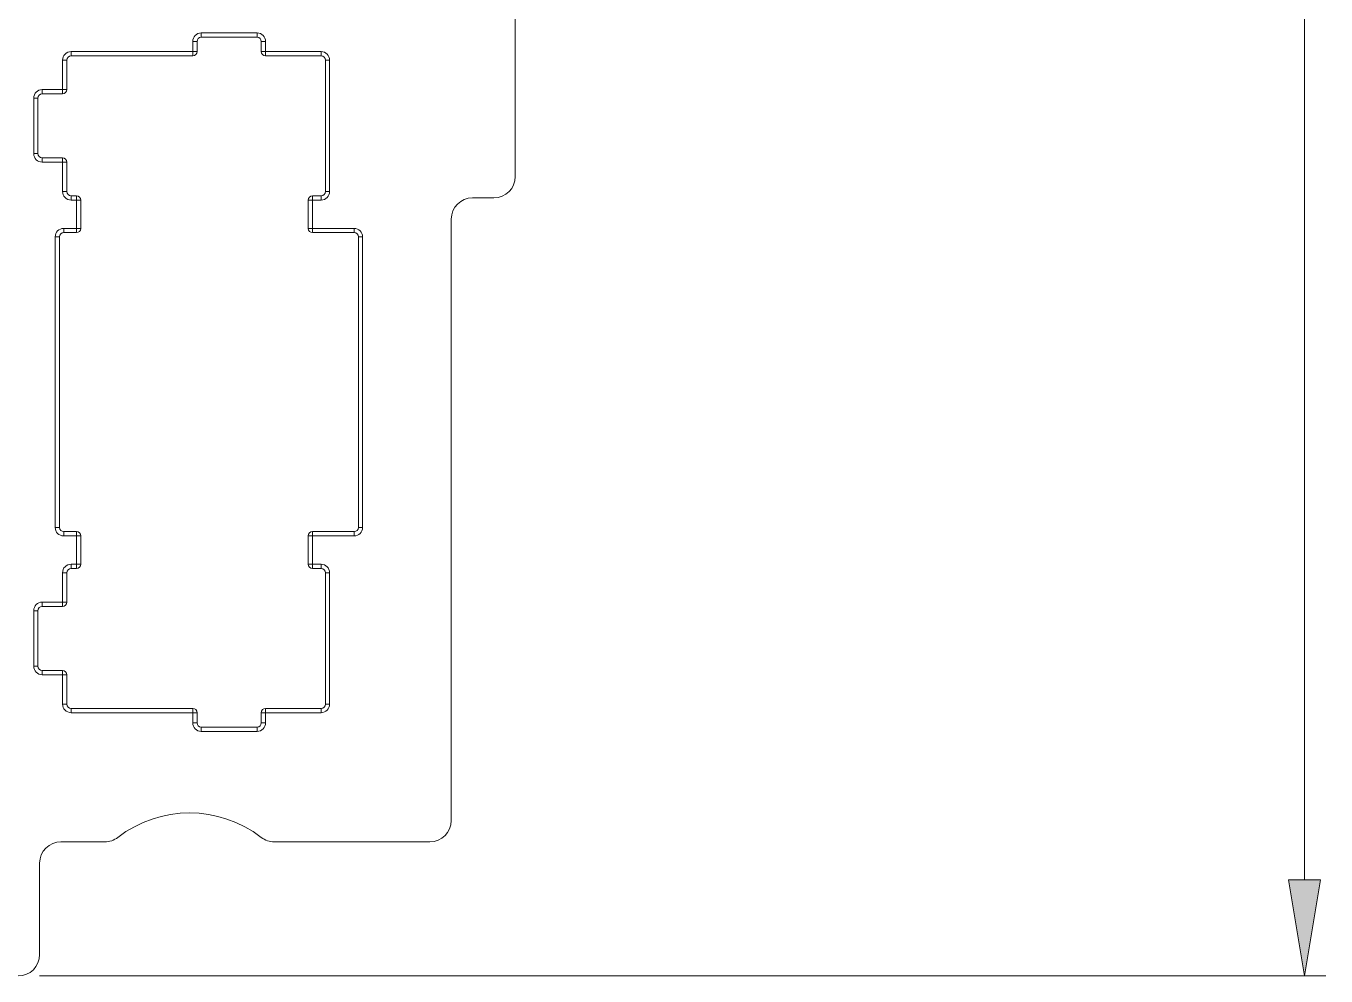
# Model space of a CAD drawing. Header units: millimetres. Extents: x 78 to 606, y -329 to -69.
# Drawn here: x 543.2 to 604.1, y -258 to -213.5 of the extents above; entities that cross this region are included whole.
import ezdxf

# ---------------------------------------------------------------- set-up
doc = ezdxf.new("R2010")
doc.units = ezdxf.units.MM
doc.header["$MEASUREMENT"] = 0
doc.layers.add('图层 1', color=7, linetype='Continuous', lineweight=0)

msp = doc.modelspace()

# ---------------------------------------------------------------- hatches: boundary and pattern name
at = {"layer": '图层 1', "true_color": 0x6ab82d, "transparency": 33554687}
h = msp.add_hatch(color=75, dxfattribs=at)
h.dxf.hatch_style = 2
h.paths.add_polyline_path([(602.316, -253.493), (603.816, -253.493), (603.066, -257.993)])

# ---------------------------------------------------------------- linework, layer by layer
at = {"layer": '图层 1', "color": 18, "lineweight": 5, "true_color": 0x040000}
for p, q in [((566.097, -220.558), (566.097, -158.558)), ((551.19, -214.239), (550.99, -214.239)), ((550.99, -214.914), (550.99, -214.239)), ((551.19, -214.239), (551.19, -214.714)), ((554, -213.839), (551.39, -213.839)), ((551.39, -213.839), (551.39, -214.039)), ((554, -214.039), (551.39, -214.039)), ((554, -214.039), (554, -213.839)), ((554.4, -214.239), (554.2, -214.239)), ((554.2, -214.714), (554.2, -214.239)), ((554.4, -214.914), (554.4, -214.239)), ((551.19, -214.714), (545.29, -214.714)), ((545.29, -214.714), (545.29, -214.914)), ((550.99, -214.914), (545.29, -214.914)), ((557, -214.714), (554.2, -214.714)), ((557, -214.914), (554.4, -214.914)), ((557, -214.914), (557, -214.714)), ((545.09, -215.114), (544.89, -215.114)), ((544.89, -216.689), (544.89, -215.114)), ((545.09, -215.114), (545.09, -216.489)), ((557.4, -215.114), (557.2, -215.114)), ((557.2, -221.264), (557.2, -215.114)), ((557.4, -221.264), (557.4, -215.114)), ((545.09, -216.489), (543.94, -216.489)), ((543.94, -216.489), (543.94, -216.689)), ((544.89, -216.689), (543.94, -216.689)), ((543.74, -216.889), (543.54, -216.889)), ((543.54, -216.889), (543.54, -219.489)), ((543.74, -216.889), (543.74, -219.489)), ((543.54, -219.489), (543.74, -219.489)), ((543.94, -219.689), (544.89, -219.689)), ((543.94, -219.689), (543.94, -219.889)), ((544.89, -221.264), (544.89, -219.689)), ((545.09, -219.889), (543.94, -219.889)), ((545.09, -219.889), (545.09, -221.264)), ((544.89, -221.264), (545.09, -221.264)), ((545.29, -221.464), (545.545, -221.464)), ((545.29, -221.464), (545.29, -221.664)), ((545.545, -223.189), (545.545, -221.464)), ((556.6, -221.464), (557, -221.464)), ((556.6, -223.189), (556.6, -221.464)), ((557, -221.664), (557, -221.464)), ((557.2, -221.264), (557.4, -221.264)), ((564.097, -221.558), (565.097, -221.558)), ((545.745, -221.664), (545.29, -221.664)), ((545.745, -221.664), (545.745, -222.989)), ((557, -221.664), (556.4, -221.664)), ((556.4, -222.989), (556.4, -221.664)), ((563.097, -250.711), (563.097, -222.558)), ((544.745, -223.389), (544.545, -223.389)), ((544.545, -223.389), (544.545, -236.989)), ((544.745, -223.389), (544.745, -236.989)), ((545.745, -222.989), (544.945, -222.989)), ((544.945, -222.989), (544.945, -223.189)), ((545.545, -223.189), (544.945, -223.189)), ((558.545, -222.989), (556.4, -222.989)), ((558.545, -223.189), (556.6, -223.189)), ((558.545, -223.189), (558.545, -222.989)), ((558.945, -223.389), (558.745, -223.389)), ((558.745, -236.989), (558.745, -223.389)), ((558.945, -236.989), (558.945, -223.389)), ((544.545, -236.989), (544.745, -236.989)), ((544.945, -237.189), (545.545, -237.189)), ((544.945, -237.189), (544.945, -237.389)), ((545.745, -237.389), (544.945, -237.389)), ((545.545, -238.914), (545.545, -237.189)), ((545.745, -237.389), (545.745, -238.714)), ((558.545, -237.389), (556.4, -237.389)), ((556.4, -238.714), (556.4, -237.389)), ((556.6, -237.189), (558.545, -237.189)), ((556.6, -238.914), (556.6, -237.189)), ((558.545, -237.389), (558.545, -237.189)), ((558.745, -236.989), (558.945, -236.989)), ((545.09, -239.114), (544.89, -239.114)), ((544.89, -240.689), (544.89, -239.114)), ((545.09, -239.114), (545.09, -240.489)), ((545.745, -238.714), (545.29, -238.714)), ((545.29, -238.714), (545.29, -238.914)), ((545.545, -238.914), (545.29, -238.914)), ((557, -238.714), (556.4, -238.714)), ((557, -238.914), (556.6, -238.914)), ((557, -238.914), (557, -238.714)), ((557.4, -239.114), (557.2, -239.114)), ((557.2, -245.264), (557.2, -239.114)), ((557.4, -245.264), (557.4, -239.114)), ((545.09, -240.489), (543.94, -240.489)), ((543.94, -240.489), (543.94, -240.689)), ((543.74, -240.889), (543.54, -240.889)), ((543.54, -240.889), (543.54, -243.489)), ((543.74, -240.889), (543.74, -243.489)), ((544.89, -240.689), (543.94, -240.689)), ((543.54, -243.489), (543.74, -243.489)), ((543.94, -243.689), (544.89, -243.689)), ((543.94, -243.689), (543.94, -243.889)), ((545.09, -243.889), (543.94, -243.889)), ((544.89, -245.264), (544.89, -243.689)), ((545.09, -243.889), (545.09, -245.264)), ((544.89, -245.264), (545.09, -245.264)), ((557.2, -245.264), (557.4, -245.264)), ((545.29, -245.464), (550.99, -245.464)), ((545.29, -245.464), (545.29, -245.664)), ((551.19, -245.664), (545.29, -245.664)), ((550.99, -246.139), (550.99, -245.464)), ((551.19, -245.664), (551.19, -246.139)), ((557, -245.664), (554.2, -245.664)), ((554.2, -246.139), (554.2, -245.664)), ((554.4, -245.464), (557, -245.464)), ((554.4, -246.139), (554.4, -245.464)), ((557, -245.664), (557, -245.464)), ((550.99, -246.139), (551.19, -246.139)), ((551.39, -246.339), (554, -246.339)), ((551.39, -246.339), (551.39, -246.539)), ((551.39, -246.539), (554, -246.539)), ((554, -246.539), (554, -246.339)), ((554.2, -246.139), (554.4, -246.139)), ((546.869, -251.711), (544.818, -251.711)), ((554.808, -251.711), (562.097, -251.711)), ((543.818, -252.711), (543.818, -256.993))]:
    msp.add_line(p, q, dxfattribs=at)
at = {"layer": '图层 1', "color": 75, "lineweight": 5, "true_color": 0x6ab82d}
for p, q in [((603.066, -253.493), (603.066, -208.089)), ((543.818, -257.993), (604.066, -257.993))]:
    msp.add_line(p, q, dxfattribs=at)
at = {"layer": '图层 1', "color": 18, "lineweight": 0, "true_color": 0x040000}
msp.add_lwpolyline([(602.316, -253.493), (603.816, -253.493), (603.066, -257.993), (603.066, -257.993)], close=True, dxfattribs=at)
at = {"layer": '图层 1'}
msp.add_lwpolyline([(602.316, -253.493), (603.816, -253.493), (603.066, -257.993)], close=True, dxfattribs=at)
at = {"layer": '图层 1', "color": 18, "lineweight": 5, "true_color": 0x040000}
for points in [[(551.39, -213.839), (551.169, -213.839), (550.99, -214.018), (550.99, -214.239)], [(551.39, -214.039), (551.28, -214.039), (551.19, -214.128), (551.19, -214.239)], [(554.4, -214.239), (554.4, -214.018), (554.221, -213.839), (554, -213.839)], [(545.29, -214.714), (545.069, -214.714), (544.89, -214.893), (544.89, -215.114)], [(550.99, -214.914), (551.101, -214.914), (551.19, -214.824), (551.19, -214.714)], [(554.2, -214.714), (554.2, -214.824), (554.29, -214.914), (554.4, -214.914)], [(557.4, -215.114), (557.4, -214.893), (557.221, -214.714), (557, -214.714)], [(543.94, -216.489), (543.719, -216.489), (543.54, -216.668), (543.54, -216.889)], [(543.94, -216.689), (543.83, -216.689), (543.74, -216.778), (543.74, -216.889)], [(544.89, -216.689), (545.001, -216.689), (545.09, -216.599), (545.09, -216.489)], [(543.54, -219.489), (543.54, -219.71), (543.719, -219.889), (543.94, -219.889)], [(543.74, -219.489), (543.74, -219.599), (543.83, -219.689), (543.94, -219.689)], [(545.09, -219.889), (545.09, -219.778), (545.001, -219.689), (544.89, -219.689)], [(565.097, -221.558), (565.65, -221.558), (566.097, -221.11), (566.097, -220.558)], [(544.89, -221.264), (544.89, -221.485), (545.069, -221.664), (545.29, -221.664)], [(545.745, -221.664), (545.745, -221.553), (545.656, -221.464), (545.545, -221.464)], [(556.6, -221.464), (556.49, -221.464), (556.4, -221.553), (556.4, -221.664)], [(557, -221.664), (557.221, -221.664), (557.4, -221.485), (557.4, -221.264)], [(564.097, -221.558), (563.545, -221.558), (563.097, -222.006), (563.097, -222.558)], [(544.945, -222.989), (544.724, -222.989), (544.545, -223.168), (544.545, -223.389)], [(544.945, -223.189), (544.835, -223.189), (544.745, -223.278), (544.745, -223.389)], [(545.545, -223.189), (545.656, -223.189), (545.745, -223.099), (545.745, -222.989)], [(556.4, -222.989), (556.4, -223.099), (556.49, -223.189), (556.6, -223.189)], [(558.945, -223.389), (558.945, -223.168), (558.766, -222.989), (558.545, -222.989)], [(544.545, -236.989), (544.545, -237.21), (544.724, -237.389), (544.945, -237.389)], [(544.745, -236.989), (544.745, -237.099), (544.835, -237.189), (544.945, -237.189)], [(545.745, -237.389), (545.745, -237.278), (545.656, -237.189), (545.545, -237.189)], [(556.6, -237.189), (556.49, -237.189), (556.4, -237.278), (556.4, -237.389)], [(558.545, -237.389), (558.766, -237.389), (558.945, -237.21), (558.945, -236.989)], [(558.545, -237.189), (558.656, -237.189), (558.745, -237.099), (558.745, -236.989)], [(545.29, -238.714), (545.069, -238.714), (544.89, -238.893), (544.89, -239.114)], [(545.545, -238.914), (545.656, -238.914), (545.745, -238.824), (545.745, -238.714)], [(556.4, -238.714), (556.4, -238.824), (556.49, -238.914), (556.6, -238.914)], [(557.4, -239.114), (557.4, -238.893), (557.221, -238.714), (557, -238.714)], [(543.94, -240.489), (543.719, -240.489), (543.54, -240.668), (543.54, -240.889)], [(544.89, -240.689), (545.001, -240.689), (545.09, -240.599), (545.09, -240.489)], [(543.94, -240.689), (543.83, -240.689), (543.74, -240.778), (543.74, -240.889)], [(543.54, -243.489), (543.54, -243.71), (543.719, -243.889), (543.94, -243.889)], [(543.74, -243.489), (543.74, -243.599), (543.83, -243.689), (543.94, -243.689)], [(545.09, -243.889), (545.09, -243.778), (545.001, -243.689), (544.89, -243.689)], [(544.89, -245.264), (544.89, -245.485), (545.069, -245.664), (545.29, -245.664)], [(557, -245.664), (557.221, -245.664), (557.4, -245.485), (557.4, -245.264)], [(551.19, -245.664), (551.19, -245.553), (551.101, -245.464), (550.99, -245.464)], [(554.4, -245.464), (554.29, -245.464), (554.2, -245.553), (554.2, -245.664)], [(550.99, -246.139), (550.99, -246.36), (551.169, -246.539), (551.39, -246.539)], [(551.19, -246.139), (551.19, -246.249), (551.28, -246.339), (551.39, -246.339)], [(554, -246.539), (554.221, -246.539), (554.4, -246.36), (554.4, -246.139)], [(554, -246.339), (554.111, -246.339), (554.2, -246.249), (554.2, -246.139)], [(554.198, -251.503), (552.219, -249.976), (549.459, -249.976), (547.48, -251.503)], [(562.097, -251.711), (562.65, -251.711), (563.097, -251.263), (563.097, -250.711)], [(544.818, -251.711), (544.266, -251.711), (543.818, -252.158), (543.818, -252.711)], [(546.869, -251.711), (547.09, -251.711), (547.305, -251.637), (547.48, -251.503)], [(554.198, -251.503), (554.373, -251.637), (554.587, -251.711), (554.808, -251.711)], [(542.818, -257.993), (543.371, -257.993), (543.818, -257.545), (543.818, -256.993)]]:
    msp.add_open_spline(points, degree=3, dxfattribs=at)
for points in [[(554.2, -214.239), (554.2, -214.128), (554.111, -214.039), (554, -214.039), (554, -214.039), (554, -214.039), (554, -214.039)], [(545.29, -214.914), (545.18, -214.914), (545.09, -215.003), (545.09, -215.114), (545.09, -215.114), (545.09, -215.114), (545.09, -215.114)], [(557.2, -215.114), (557.2, -215.003), (557.111, -214.914), (557, -214.914), (557, -214.914), (557, -214.914), (557, -214.914)], [(545.09, -221.264), (545.09, -221.374), (545.18, -221.464), (545.29, -221.464), (545.29, -221.464), (545.29, -221.464), (545.29, -221.464)], [(557, -221.464), (557.111, -221.464), (557.2, -221.374), (557.2, -221.264), (557.2, -221.264), (557.2, -221.264), (557.2, -221.264)], [(558.745, -223.389), (558.745, -223.278), (558.656, -223.189), (558.545, -223.189), (558.545, -223.189), (558.545, -223.189), (558.545, -223.189)], [(545.29, -238.914), (545.18, -238.914), (545.09, -239.003), (545.09, -239.114), (545.09, -239.114), (545.09, -239.114), (545.09, -239.114)], [(557.2, -239.114), (557.2, -239.003), (557.111, -238.914), (557, -238.914), (557, -238.914), (557, -238.914), (557, -238.914)], [(545.09, -245.264), (545.09, -245.374), (545.18, -245.464), (545.29, -245.464), (545.29, -245.464), (545.29, -245.464), (545.29, -245.464)], [(557, -245.464), (557.111, -245.464), (557.2, -245.374), (557.2, -245.264), (557.2, -245.264), (557.2, -245.264), (557.2, -245.264)]]:
    msp.add_open_spline(points, degree=3, knots=[0, 0, 0, 0, 1, 1, 1, 2, 2, 2, 2], dxfattribs=at)

doc.saveas('drawing.dxf')
